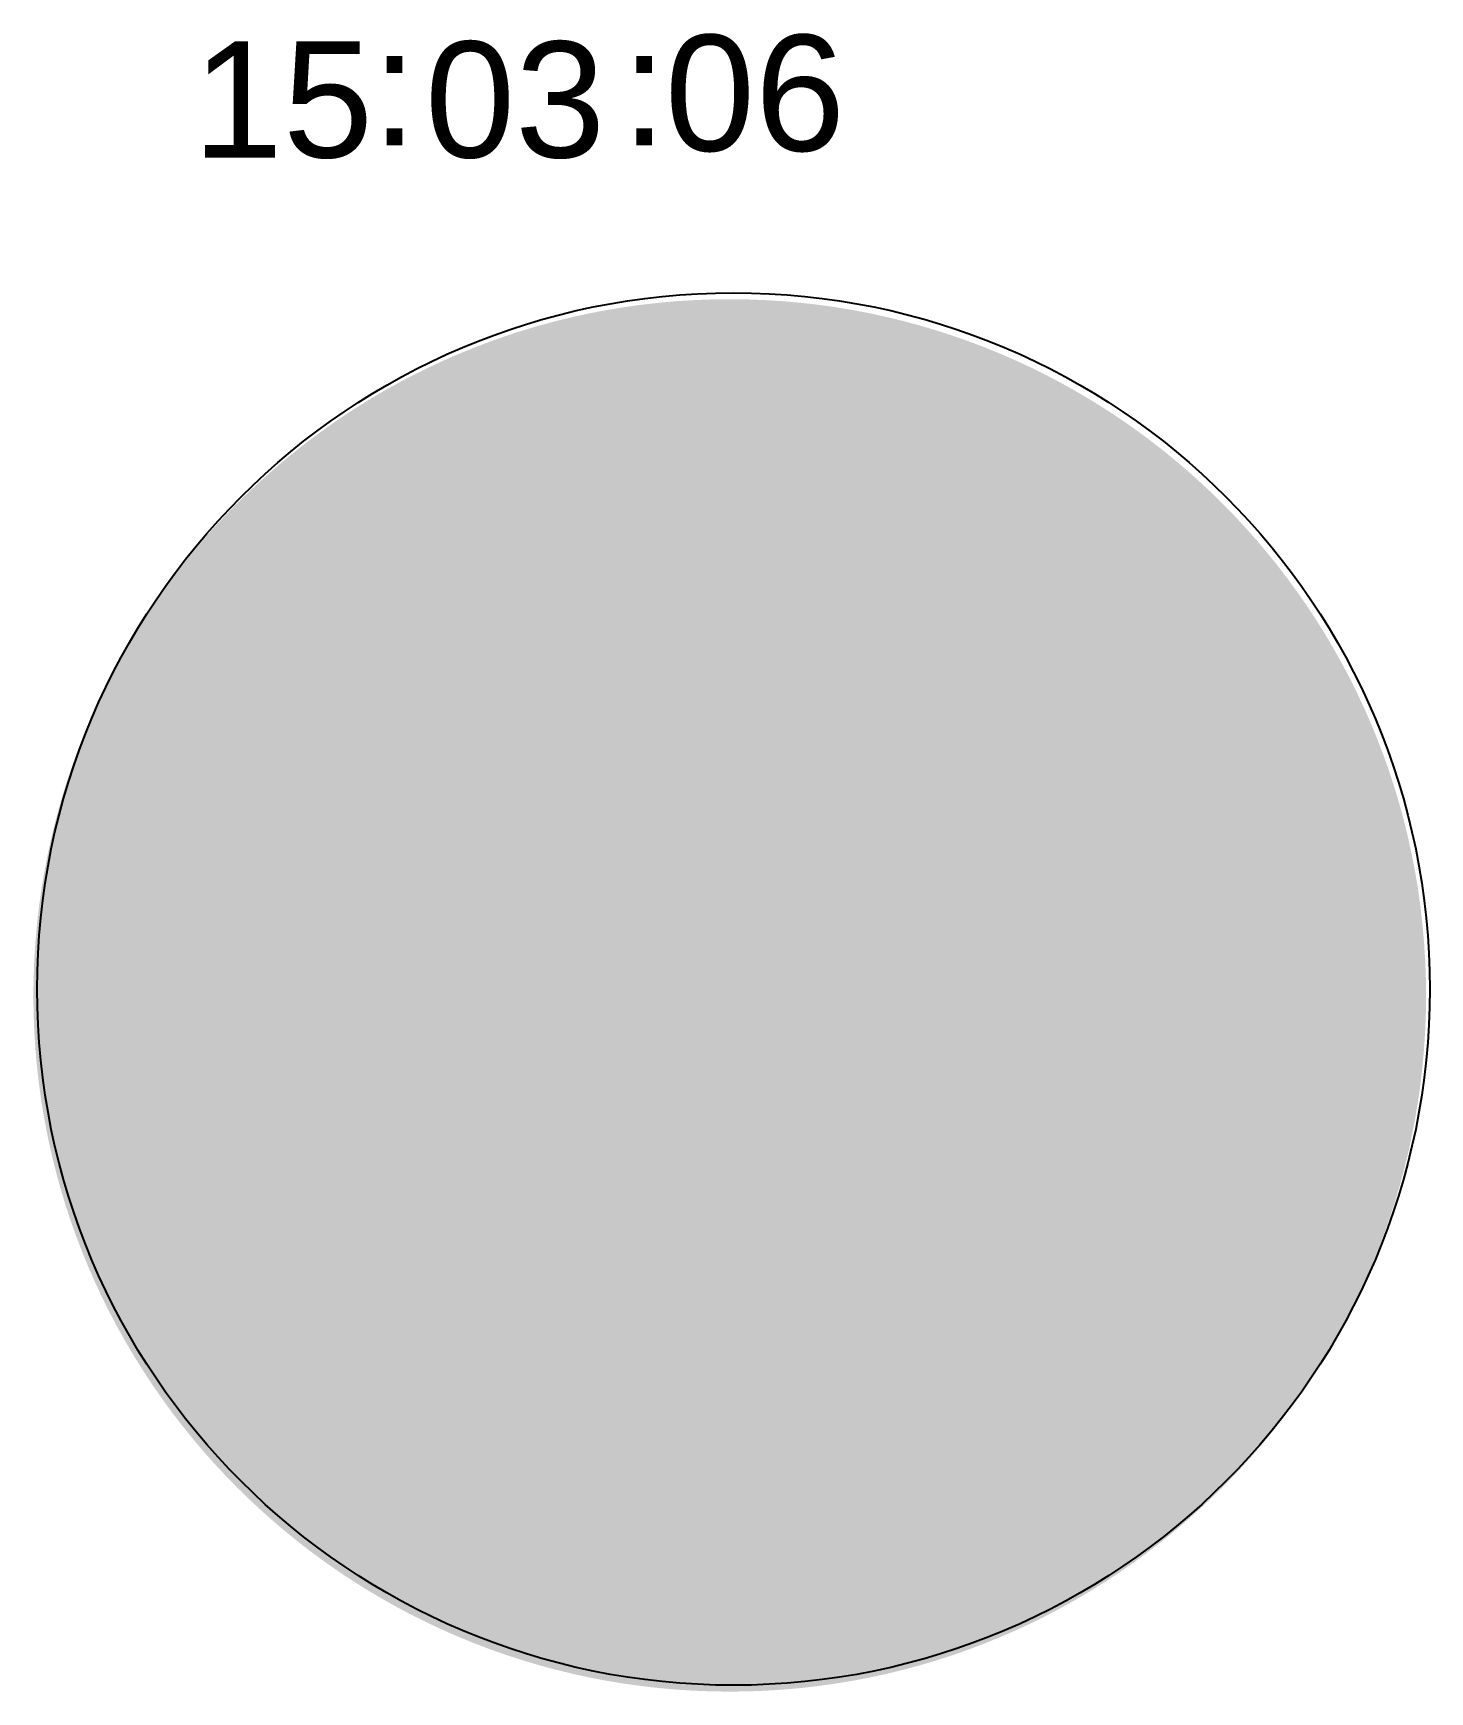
# Model space of a CAD drawing. Header units: millimetres. Extents: x -30.2 to 30, y -30.3 to 41.2.
import ezdxf

# ---------------------------------------------------------------- set-up
doc = ezdxf.new("R2010")
doc.units = ezdxf.units.MM
doc.styles.get("Standard").update_dxf_attribs({"font": 'arial.ttf'})

msp = doc.modelspace()

# ---------------------------------------------------------------- hatches: boundary and pattern name
h = msp.add_hatch(color=150)
h.dxf.hatch_style = 1
edge = h.paths.add_edge_path()
edge.add_arc((-0.162, -0.275), 30, 0, 360)

# ---------------------------------------------------------------- linework, layer by layer
msp.add_circle((0, 0), 30)

# ---------------------------------------------------------------- texts
at = {"char_height": 5, "attachment_point": 1}
for s, insert in [('15', (-23.294, 40.831)), ('03', (-13.291, 40.831)), (':', (-15.576, 41.361)), (':', (-4.819, 41.361))]:
    msp.add_mtext_dynamic_manual_height_columns(s, width=9.93781, gutter_width=12.5, heights=[0], dxfattribs=dict(at, insert=insert))
at = {"insert": (-2.958, 41.115), "char_height": 5, "width": 31.44091, "attachment_point": 1}
msp.add_mtext('06', dxfattribs=at)

doc.saveas('drawing.dxf')
